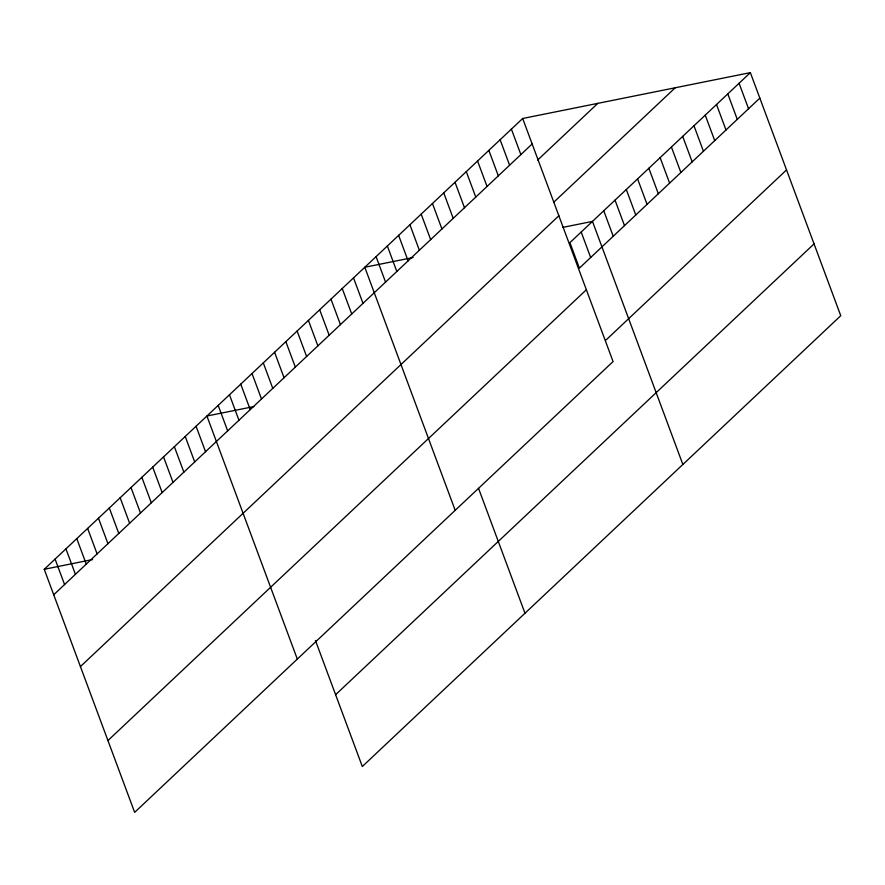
<?xml version="1.0" encoding="UTF-8"?>
<svg xmlns="http://www.w3.org/2000/svg" width="885" height="885" viewBox="0 0 885 885"><rect width="100%" height="100%" fill="white"/><g stroke="black" fill="none" stroke-linecap="round" stroke-linejoin="round"><path stroke-width="1.33" d="M522.681 118.49L613.073 361.556L134.642 812.364L44.25 569.298L522.681 118.49L750.358 72.636L840.75 315.702L362.319 766.51L315.436 640.452M53.72 594.775L532.15 143.967M537.671 160.03L597.817 103.357M553.988 202.001L675.222 87.77M80.424 666.582L558.855 215.774M750.358 72.636L569.918 242.656L579.387 268.133L759.828 98.113M107.937 740.557L586.368 289.76M606.092 339.94L786.533 169.92M335.614 694.703L814.045 243.895M413.096 257.535L364.797 267.259L455.189 510.324M562.96 227.345L592.474 221.405L682.866 464.47M253.873 406.569L206.913 416.027L297.316 659.093M44.25 569.298L92.549 559.563M739.075 83.267L748.555 108.744M727.802 93.887L737.271 119.364M716.518 104.519L725.999 129.995M705.245 115.138L714.715 140.615M693.973 125.77L703.442 151.246M682.689 136.39L692.17 161.866M671.416 147.021L680.886 172.498M660.133 157.652L669.613 183.118M648.86 168.272L658.329 193.749M637.587 178.903L647.057 204.38M626.303 189.523L635.784 215M615.031 200.154L624.5 225.631M603.747 210.774L613.228 236.251M581.191 232.025L590.671 257.502M511.397 129.121L520.878 154.598M500.125 139.741L509.605 165.218M488.852 150.373L498.321 175.85M477.568 161.004L487.049 186.481M466.295 171.624L475.765 197.101M455.012 182.255L464.492 207.732M443.739 192.875L453.209 218.352M432.466 203.506L441.936 228.983M421.183 214.126L430.663 239.603M409.91 224.757L419.379 250.234M398.626 235.377L408.107 260.854M478.564 488.409L524.982 613.228M387.353 246.008L396.823 271.485M376.081 256.628L385.55 282.105M353.524 277.89L362.994 303.367M342.241 288.51L351.721 313.987M330.968 299.141L340.437 324.618M319.684 309.761L329.165 335.238M308.411 320.392L317.881 345.869M297.139 331.012L306.608 356.489M285.855 341.643L295.336 367.12M274.582 352.263L284.052 377.74M263.299 362.894L272.779 388.371M252.026 373.514L261.495 398.991M240.753 384.145L250.223 409.622M229.469 394.776L238.95 420.253M218.197 405.396L227.666 430.873M196.072 426.238L205.541 451.715M185.23 436.46L194.7 461.937M174.378 446.682L183.859 472.159M163.537 456.892L173.018 482.369M152.696 467.114L162.165 492.591M141.854 477.336L151.324 502.813M131.002 487.547L140.483 513.023M120.161 497.768L129.63 523.245M109.32 507.99L118.789 533.467M98.467 518.201L107.948 543.678M87.626 528.422L97.107 553.899M76.785 538.644L86.254 564.121M65.944 548.855L75.413 574.332M55.091 559.077L64.572 584.554"/></g></svg>
